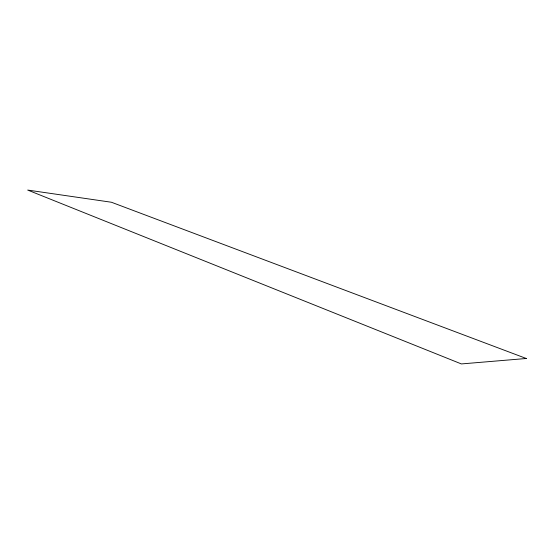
<?xml version="1.0" encoding="UTF-8"?>
<svg xmlns="http://www.w3.org/2000/svg" width="554" height="554" viewBox="0 0 554 554"><rect width="100%" height="100%" fill="white"/><g stroke="black" fill="none" stroke-linecap="round" stroke-linejoin="round"><path stroke-width="0.83" d="M526.3 358.493L461.378 363.93L27.7 190.07L111.416 202.245L526.3 358.493"/></g></svg>
